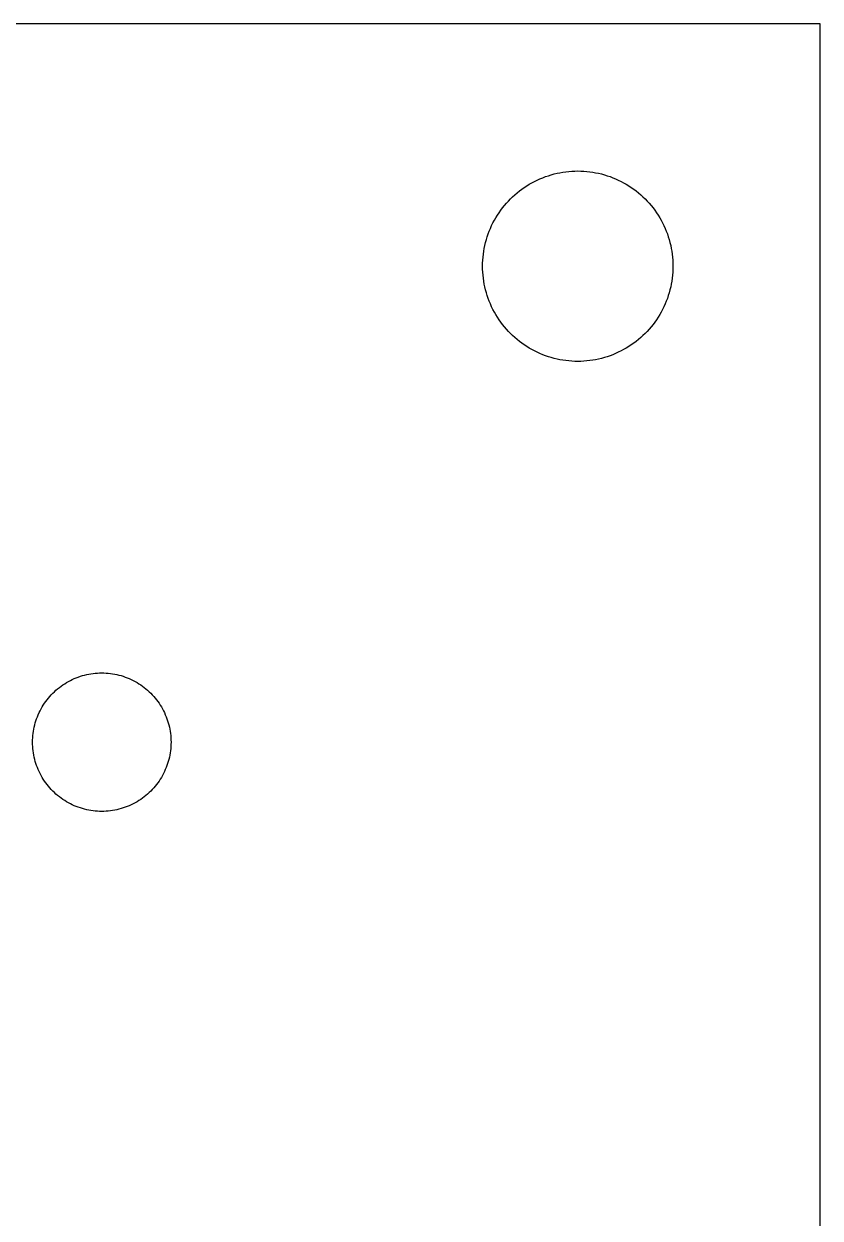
# Model space of a CAD drawing. Header units: metres. Extents: x 0 to 290, y 0 to 144.
# Drawn here: x 66.5 to 89.5, y 109.5 to 144 of the extents above; entities that cross this region are included whole.
import ezdxf

# ---------------------------------------------------------------- set-up
doc = ezdxf.new("R2010")
doc.units = ezdxf.units.M

msp = doc.modelspace()

# ---------------------------------------------------------------- linework, layer by layer
for p, q in [((89.5, 144), (0, 144)), ((89.5, 0), (89.5, 144)), ((82.0698, 139.716), (82.1553, 139.728)), ((82.1553, 139.728), (82.2412, 139.738)), ((82.2412, 139.738), (82.3273, 139.745)), ((82.3273, 139.745), (82.4136, 139.749)), ((82.4136, 139.749), (82.5, 139.75)), ((82.5, 139.75), (82.5864, 139.749)), ((82.5864, 139.749), (82.6727, 139.745)), ((82.6727, 139.745), (82.7588, 139.738)), ((82.7588, 139.738), (82.8447, 139.728)), ((82.8447, 139.728), (82.9302, 139.716)), ((81.1001, 139.367), (81.1752, 139.41)), ((81.1752, 139.41), (81.2515, 139.45)), ((81.2515, 139.45), (81.3291, 139.488)), ((81.3291, 139.488), (81.4078, 139.524)), ((81.4078, 139.524), (81.4877, 139.557)), ((81.4877, 139.557), (81.5685, 139.587)), ((81.5685, 139.587), (81.6502, 139.615)), ((81.6502, 139.615), (81.7328, 139.641)), ((81.7328, 139.641), (81.8161, 139.664)), ((81.8161, 139.664), (81.9001, 139.684)), ((81.9001, 139.684), (81.9847, 139.701)), ((81.9847, 139.701), (82.0698, 139.716)), ((82.9302, 139.716), (83.0153, 139.701)), ((83.0153, 139.701), (83.0999, 139.684)), ((83.0999, 139.684), (83.1839, 139.664)), ((83.1839, 139.664), (83.2672, 139.641)), ((83.2672, 139.641), (83.3498, 139.615)), ((83.3498, 139.615), (83.4315, 139.587)), ((83.4315, 139.587), (83.5123, 139.557)), ((83.5123, 139.557), (83.5921, 139.524)), ((83.5921, 139.524), (83.6709, 139.488)), ((83.6709, 139.488), (83.7485, 139.45)), ((83.7485, 139.45), (83.8248, 139.41)), ((83.8248, 139.41), (83.8999, 139.367)), ((80.6175, 139.005), (80.6814, 139.063)), ((80.6814, 139.063), (80.7471, 139.119)), ((80.7471, 139.119), (80.8145, 139.173)), ((80.8145, 139.173), (80.8836, 139.225)), ((80.8836, 139.225), (80.9543, 139.274)), ((80.9543, 139.274), (81.0265, 139.322)), ((81.0265, 139.322), (81.1001, 139.367)), ((83.8999, 139.367), (83.9735, 139.322)), ((83.9735, 139.322), (84.0457, 139.274)), ((84.0457, 139.274), (84.1164, 139.225)), ((84.1164, 139.225), (84.1855, 139.173)), ((84.1855, 139.173), (84.2529, 139.119)), ((84.2529, 139.119), (84.3186, 139.063)), ((84.3186, 139.063), (84.3825, 139.005)), ((80.3271, 138.685), (80.3811, 138.753)), ((80.3811, 138.753), (80.4372, 138.819)), ((80.4372, 138.819), (80.4953, 138.882)), ((80.4953, 138.882), (80.5555, 138.945)), ((80.5555, 138.945), (80.6175, 139.005)), ((84.3825, 139.005), (84.4445, 138.945)), ((84.4445, 138.945), (84.5047, 138.882)), ((84.5047, 138.882), (84.5628, 138.819)), ((84.5628, 138.819), (84.6189, 138.753)), ((84.6189, 138.753), (84.6729, 138.685)), ((80.0901, 138.325), (80.1329, 138.4)), ((80.1329, 138.4), (80.1781, 138.474)), ((80.1781, 138.474), (80.2255, 138.546)), ((80.2255, 138.546), (80.2752, 138.616)), ((80.2752, 138.616), (80.3271, 138.685)), ((84.6729, 138.685), (84.7248, 138.616)), ((84.7248, 138.616), (84.7745, 138.546)), ((84.7745, 138.546), (84.8219, 138.474)), ((84.8219, 138.474), (84.867, 138.4)), ((84.867, 138.4), (84.9098, 138.325)), ((79.9126, 137.932), (79.9431, 138.012)), ((79.9431, 138.012), (79.9762, 138.092)), ((79.9762, 138.092), (80.0117, 138.171)), ((80.0117, 138.171), (80.0497, 138.248)), ((80.0497, 138.248), (80.0901, 138.325)), ((84.9098, 138.325), (84.9503, 138.248)), ((84.9503, 138.248), (84.9883, 138.171)), ((84.9883, 138.171), (85.0238, 138.092)), ((85.0238, 138.092), (85.0569, 138.012)), ((85.0569, 138.012), (85.0874, 137.932)), ((79.8162, 137.6), (79.8364, 137.684)), ((79.8364, 137.684), (79.8592, 137.767)), ((79.8592, 137.767), (79.8846, 137.85)), ((79.8846, 137.85), (79.9126, 137.932)), ((85.0874, 137.932), (85.1154, 137.85)), ((85.1154, 137.85), (85.1408, 137.767)), ((85.1408, 137.767), (85.1636, 137.684)), ((85.1636, 137.684), (85.1838, 137.6)), ((79.7622, 137.259), (79.7717, 137.345)), ((79.7717, 137.345), (79.7838, 137.43)), ((79.7838, 137.43), (79.7987, 137.515)), ((79.7987, 137.515), (79.8162, 137.6)), ((85.1838, 137.6), (85.2013, 137.515)), ((85.2013, 137.515), (85.2161, 137.43)), ((85.2161, 137.43), (85.2283, 137.345)), ((85.2283, 137.345), (85.2378, 137.259)), ((79.75, 137), (79.7513, 137.086)), ((79.7513, 136.914), (79.75, 137)), ((79.7513, 137.086), (79.7554, 137.173)), ((79.7554, 137.173), (79.7622, 137.259)), ((85.2378, 137.259), (85.2446, 137.173)), ((85.2446, 137.173), (85.2486, 137.086)), ((85.2486, 137.086), (85.25, 137)), ((85.25, 137), (85.2486, 136.914)), ((79.7554, 136.827), (79.7513, 136.914)), ((79.7622, 136.741), (79.7554, 136.827)), ((79.7717, 136.655), (79.7622, 136.741)), ((79.7838, 136.57), (79.7717, 136.655)), ((85.2283, 136.655), (85.2161, 136.57)), ((85.2378, 136.741), (85.2283, 136.655)), ((85.2446, 136.827), (85.2378, 136.741)), ((85.2486, 136.914), (85.2446, 136.827)), ((79.7987, 136.485), (79.7838, 136.57)), ((79.8162, 136.4), (79.7987, 136.485)), ((79.8364, 136.316), (79.8162, 136.4)), ((79.8592, 136.233), (79.8364, 136.316)), ((85.1636, 136.316), (85.1408, 136.233)), ((85.1838, 136.4), (85.1636, 136.316)), ((85.2013, 136.485), (85.1838, 136.4)), ((85.2161, 136.57), (85.2013, 136.485)), ((79.8846, 136.15), (79.8592, 136.233)), ((79.9126, 136.068), (79.8846, 136.15)), ((79.9431, 135.988), (79.9126, 136.068)), ((79.9762, 135.908), (79.9431, 135.988)), ((85.0569, 135.988), (85.0238, 135.908)), ((85.0874, 136.068), (85.0569, 135.988)), ((85.1154, 136.15), (85.0874, 136.068)), ((85.1408, 136.233), (85.1154, 136.15)), ((80.0117, 135.829), (79.9762, 135.908)), ((80.0497, 135.752), (80.0117, 135.829)), ((80.0901, 135.675), (80.0497, 135.752)), ((80.1329, 135.6), (80.0901, 135.675)), ((80.1781, 135.526), (80.1329, 135.6)), ((84.867, 135.6), (84.8219, 135.526)), ((84.9098, 135.675), (84.867, 135.6)), ((84.9503, 135.752), (84.9098, 135.675)), ((84.9883, 135.829), (84.9503, 135.752)), ((85.0238, 135.908), (84.9883, 135.829)), ((80.2255, 135.454), (80.1781, 135.526)), ((80.2752, 135.384), (80.2255, 135.454)), ((80.3271, 135.314), (80.2752, 135.384)), ((80.3811, 135.247), (80.3271, 135.314)), ((80.4372, 135.181), (80.3811, 135.247)), ((84.6189, 135.247), (84.5628, 135.181)), ((84.6729, 135.314), (84.6189, 135.247)), ((84.7248, 135.384), (84.6729, 135.314)), ((84.7745, 135.454), (84.7248, 135.384)), ((84.8219, 135.526), (84.7745, 135.454)), ((80.4953, 135.117), (80.4372, 135.181)), ((80.5555, 135.055), (80.4953, 135.117)), ((80.6175, 134.995), (80.5555, 135.055)), ((80.6814, 134.937), (80.6175, 134.995)), ((80.7471, 134.881), (80.6814, 134.937)), ((84.3186, 134.937), (84.2529, 134.881)), ((84.3825, 134.995), (84.3186, 134.937)), ((84.4445, 135.055), (84.3825, 134.995)), ((84.5047, 135.117), (84.4445, 135.055)), ((84.5628, 135.181), (84.5047, 135.117)), ((80.8145, 134.827), (80.7471, 134.881)), ((80.8836, 134.775), (80.8145, 134.827)), ((80.9543, 134.726), (80.8836, 134.775)), ((81.0265, 134.678), (80.9543, 134.726)), ((81.1001, 134.633), (81.0265, 134.678)), ((81.1752, 134.59), (81.1001, 134.633)), ((81.2515, 134.55), (81.1752, 134.59)), ((81.3291, 134.512), (81.2515, 134.55)), ((83.7485, 134.55), (83.6709, 134.512)), ((83.8248, 134.59), (83.7485, 134.55)), ((83.8999, 134.633), (83.8248, 134.59)), ((83.9735, 134.678), (83.8999, 134.633)), ((84.0457, 134.726), (83.9735, 134.678)), ((84.1164, 134.775), (84.0457, 134.726)), ((84.1855, 134.827), (84.1164, 134.775)), ((84.2529, 134.881), (84.1855, 134.827)), ((81.4078, 134.476), (81.3291, 134.512)), ((81.4877, 134.443), (81.4078, 134.476)), ((81.5685, 134.413), (81.4877, 134.443)), ((81.6502, 134.385), (81.5685, 134.413)), ((81.7328, 134.359), (81.6502, 134.385)), ((81.8161, 134.336), (81.7328, 134.359)), ((81.9001, 134.316), (81.8161, 134.336)), ((81.9847, 134.299), (81.9001, 134.316)), ((82.0698, 134.284), (81.9847, 134.299)), ((82.1553, 134.272), (82.0698, 134.284)), ((82.2412, 134.262), (82.1553, 134.272)), ((82.3273, 134.255), (82.2412, 134.262)), ((82.4136, 134.251), (82.3273, 134.255)), ((82.5, 134.25), (82.4136, 134.251)), ((82.5864, 134.251), (82.5, 134.25)), ((82.6727, 134.255), (82.5864, 134.251)), ((82.7588, 134.262), (82.6727, 134.255)), ((82.8447, 134.272), (82.7588, 134.262)), ((82.9302, 134.284), (82.8447, 134.272)), ((83.0153, 134.299), (82.9302, 134.284)), ((83.0999, 134.316), (83.0153, 134.299)), ((83.1839, 134.336), (83.0999, 134.316)), ((83.2672, 134.359), (83.1839, 134.336)), ((83.3498, 134.385), (83.2672, 134.359)), ((83.4315, 134.413), (83.3498, 134.385)), ((83.5123, 134.443), (83.4315, 134.413)), ((83.5921, 134.476), (83.5123, 134.443)), ((83.6709, 134.512), (83.5921, 134.476)), ((68.4993, 125.234), (68.5618, 125.241)), ((68.5618, 125.241), (68.6244, 125.246)), ((68.6244, 125.246), (68.6872, 125.249)), ((68.6872, 125.249), (68.75, 125.25)), ((68.75, 125.25), (68.8128, 125.249)), ((68.8128, 125.249), (68.8756, 125.246)), ((68.8756, 125.246), (68.9382, 125.241)), ((68.9382, 125.241), (69.0007, 125.234)), ((67.5744, 124.868), (67.6258, 124.904)), ((67.6258, 124.904), (67.6783, 124.939)), ((67.6783, 124.939), (67.7319, 124.971)), ((67.7319, 124.971), (67.7865, 125.003)), ((67.7865, 125.003), (67.842, 125.032)), ((67.842, 125.032), (67.8984, 125.06)), ((67.8984, 125.06), (67.9557, 125.085)), ((67.9557, 125.085), (68.0137, 125.11)), ((68.0137, 125.11), (68.0725, 125.132)), ((68.0725, 125.132), (68.132, 125.152)), ((68.132, 125.152), (68.192, 125.171)), ((68.192, 125.171), (68.2526, 125.187)), ((68.2526, 125.187), (68.3137, 125.202)), ((68.3137, 125.202), (68.3752, 125.215)), ((68.3752, 125.215), (68.4371, 125.225)), ((68.4371, 125.225), (68.4993, 125.234)), ((69.0007, 125.234), (69.0629, 125.225)), ((69.0629, 125.225), (69.1248, 125.215)), ((69.1248, 125.215), (69.1863, 125.202)), ((69.1863, 125.202), (69.2474, 125.187)), ((69.2474, 125.187), (69.308, 125.171)), ((69.308, 125.171), (69.368, 125.152)), ((69.368, 125.152), (69.4275, 125.132)), ((69.4275, 125.132), (69.4862, 125.11)), ((69.4862, 125.11), (69.5443, 125.085)), ((69.5443, 125.085), (69.6015, 125.06)), ((69.6015, 125.06), (69.658, 125.032)), ((69.658, 125.032), (69.7135, 125.003)), ((69.7135, 125.003), (69.7681, 124.971)), ((69.7681, 124.971), (69.8216, 124.939)), ((69.8216, 124.939), (69.8742, 124.904)), ((69.8742, 124.904), (69.9256, 124.868)), ((67.209, 124.525), (67.2498, 124.573)), ((67.2498, 124.573), (67.2921, 124.619)), ((67.2921, 124.619), (67.3358, 124.664)), ((67.3358, 124.664), (67.3809, 124.708)), ((67.3809, 124.708), (67.4274, 124.75)), ((67.4274, 124.75), (67.4751, 124.791)), ((67.4751, 124.791), (67.5242, 124.83)), ((67.5242, 124.83), (67.5744, 124.868)), ((69.9256, 124.868), (69.9758, 124.83)), ((69.9758, 124.83), (70.0248, 124.791)), ((70.0248, 124.791), (70.0726, 124.75)), ((70.0726, 124.75), (70.1191, 124.708)), ((70.1191, 124.708), (70.1642, 124.664)), ((70.1642, 124.664), (70.2079, 124.619)), ((70.2079, 124.619), (70.2502, 124.573)), ((70.2502, 124.573), (70.291, 124.525)), ((66.968, 124.158), (66.9974, 124.214)), ((66.9974, 124.214), (67.0285, 124.268)), ((67.0285, 124.268), (67.0613, 124.322)), ((67.0613, 124.322), (67.0958, 124.374)), ((67.0958, 124.374), (67.132, 124.426)), ((67.132, 124.426), (67.1697, 124.476)), ((67.1697, 124.476), (67.209, 124.525)), ((70.291, 124.525), (70.3303, 124.476)), ((70.3303, 124.476), (70.368, 124.426)), ((70.368, 124.426), (70.4042, 124.374)), ((70.4042, 124.374), (70.4386, 124.322)), ((70.4386, 124.322), (70.4715, 124.268)), ((70.4715, 124.268), (70.5026, 124.214)), ((70.5026, 124.214), (70.532, 124.158)), ((66.8294, 123.808), (66.8479, 123.868)), ((66.8479, 123.868), (66.8682, 123.927)), ((66.8682, 123.927), (66.8904, 123.986)), ((66.8904, 123.986), (66.9145, 124.044)), ((66.9145, 124.044), (66.9403, 124.102)), ((66.9403, 124.102), (66.968, 124.158)), ((70.532, 124.158), (70.5596, 124.102)), ((70.5596, 124.102), (70.5855, 124.044)), ((70.5855, 124.044), (70.6095, 123.986)), ((70.6095, 123.986), (70.6318, 123.927)), ((70.6318, 123.927), (70.6521, 123.868)), ((70.6521, 123.868), (70.6706, 123.808)), ((66.7658, 123.501), (66.7746, 123.563)), ((66.7746, 123.563), (66.7854, 123.625)), ((66.7854, 123.625), (66.7982, 123.686)), ((66.7982, 123.686), (66.8128, 123.747)), ((66.8128, 123.747), (66.8294, 123.808)), ((70.6706, 123.808), (70.6872, 123.747)), ((70.6872, 123.747), (70.7018, 123.686)), ((70.7018, 123.686), (70.7146, 123.625)), ((70.7146, 123.625), (70.7254, 123.563)), ((70.7254, 123.563), (70.7342, 123.501)), ((66.75, 123.25), (66.751, 123.313)), ((66.751, 123.187), (66.75, 123.25)), ((66.751, 123.313), (66.7539, 123.376)), ((66.7539, 123.124), (66.751, 123.187)), ((66.7539, 123.376), (66.7589, 123.438)), ((66.7589, 123.438), (66.7658, 123.501)), ((70.7342, 123.501), (70.7411, 123.438)), ((70.7411, 123.438), (70.746, 123.376)), ((70.746, 123.376), (70.749, 123.313)), ((70.749, 123.187), (70.746, 123.124)), ((70.749, 123.313), (70.75, 123.25)), ((70.75, 123.25), (70.749, 123.187)), ((66.7589, 123.062), (66.7539, 123.124)), ((66.7658, 122.999), (66.7589, 123.062)), ((66.7746, 122.937), (66.7658, 122.999)), ((66.7854, 122.875), (66.7746, 122.937)), ((66.7982, 122.814), (66.7854, 122.875)), ((70.7146, 122.875), (70.7018, 122.814)), ((70.7254, 122.937), (70.7146, 122.875)), ((70.7342, 122.999), (70.7254, 122.937)), ((70.7411, 123.062), (70.7342, 122.999)), ((70.746, 123.124), (70.7411, 123.062)), ((66.8128, 122.753), (66.7982, 122.814)), ((66.8294, 122.692), (66.8128, 122.753)), ((66.8479, 122.632), (66.8294, 122.692)), ((66.8682, 122.573), (66.8479, 122.632)), ((66.8904, 122.514), (66.8682, 122.573)), ((66.9145, 122.456), (66.8904, 122.514)), ((70.6095, 122.514), (70.5855, 122.456)), ((70.6318, 122.573), (70.6095, 122.514)), ((70.6521, 122.632), (70.6318, 122.573)), ((70.6706, 122.692), (70.6521, 122.632)), ((70.6872, 122.753), (70.6706, 122.692)), ((70.7018, 122.814), (70.6872, 122.753)), ((66.9403, 122.398), (66.9145, 122.456)), ((66.968, 122.342), (66.9403, 122.398)), ((66.9974, 122.286), (66.968, 122.342)), ((67.0285, 122.232), (66.9974, 122.286)), ((67.0613, 122.178), (67.0285, 122.232)), ((67.0958, 122.126), (67.0613, 122.178)), ((70.4386, 122.178), (70.4042, 122.126)), ((70.4715, 122.232), (70.4386, 122.178)), ((70.5026, 122.286), (70.4715, 122.232)), ((70.532, 122.342), (70.5026, 122.286)), ((70.5596, 122.398), (70.532, 122.342)), ((70.5855, 122.456), (70.5596, 122.398)), ((67.132, 122.074), (67.0958, 122.126)), ((67.1697, 122.024), (67.132, 122.074)), ((67.209, 121.975), (67.1697, 122.024)), ((67.2498, 121.927), (67.209, 121.975)), ((67.2921, 121.881), (67.2498, 121.927)), ((67.3358, 121.836), (67.2921, 121.881)), ((67.3809, 121.792), (67.3358, 121.836)), ((67.4274, 121.75), (67.3809, 121.792)), ((70.1191, 121.792), (70.0726, 121.75)), ((70.1642, 121.836), (70.1191, 121.792)), ((70.2079, 121.881), (70.1642, 121.836)), ((70.2502, 121.927), (70.2079, 121.881)), ((70.291, 121.975), (70.2502, 121.927)), ((70.3303, 122.024), (70.291, 121.975)), ((70.368, 122.074), (70.3303, 122.024)), ((70.4042, 122.126), (70.368, 122.074)), ((67.4751, 121.709), (67.4274, 121.75)), ((67.5242, 121.67), (67.4751, 121.709)), ((67.5744, 121.632), (67.5242, 121.67)), ((67.6258, 121.596), (67.5744, 121.632)), ((67.6783, 121.561), (67.6258, 121.596)), ((67.7319, 121.529), (67.6783, 121.561)), ((67.7865, 121.497), (67.7319, 121.529)), ((67.842, 121.468), (67.7865, 121.497)), ((67.8984, 121.44), (67.842, 121.468)), ((67.9557, 121.414), (67.8984, 121.44)), ((69.6015, 121.44), (69.5443, 121.414)), ((69.658, 121.468), (69.6015, 121.44)), ((69.7135, 121.497), (69.658, 121.468)), ((69.7681, 121.529), (69.7135, 121.497)), ((69.8216, 121.561), (69.7681, 121.529)), ((69.8742, 121.596), (69.8216, 121.561)), ((69.9256, 121.632), (69.8742, 121.596)), ((69.9758, 121.67), (69.9256, 121.632)), ((70.0248, 121.709), (69.9758, 121.67)), ((70.0726, 121.75), (70.0248, 121.709)), ((68.0137, 121.39), (67.9557, 121.414)), ((68.0725, 121.368), (68.0137, 121.39)), ((68.132, 121.348), (68.0725, 121.368)), ((68.192, 121.329), (68.132, 121.348)), ((68.2526, 121.313), (68.192, 121.329)), ((68.3137, 121.298), (68.2526, 121.313)), ((68.3752, 121.285), (68.3137, 121.298)), ((68.4371, 121.275), (68.3752, 121.285)), ((68.4993, 121.266), (68.4371, 121.275)), ((68.5618, 121.259), (68.4993, 121.266)), ((68.6244, 121.254), (68.5618, 121.259)), ((68.6872, 121.251), (68.6244, 121.254)), ((68.75, 121.25), (68.6872, 121.251)), ((68.8128, 121.251), (68.75, 121.25)), ((68.8756, 121.254), (68.8128, 121.251)), ((68.9382, 121.259), (68.8756, 121.254)), ((69.0007, 121.266), (68.9382, 121.259)), ((69.0629, 121.275), (69.0007, 121.266)), ((69.1248, 121.285), (69.0629, 121.275)), ((69.1863, 121.298), (69.1248, 121.285)), ((69.2474, 121.313), (69.1863, 121.298)), ((69.308, 121.329), (69.2474, 121.313)), ((69.368, 121.348), (69.308, 121.329)), ((69.4275, 121.368), (69.368, 121.348)), ((69.4862, 121.39), (69.4275, 121.368)), ((69.5443, 121.414), (69.4862, 121.39))]:
    msp.add_line(p, q)

doc.saveas('drawing.dxf')
